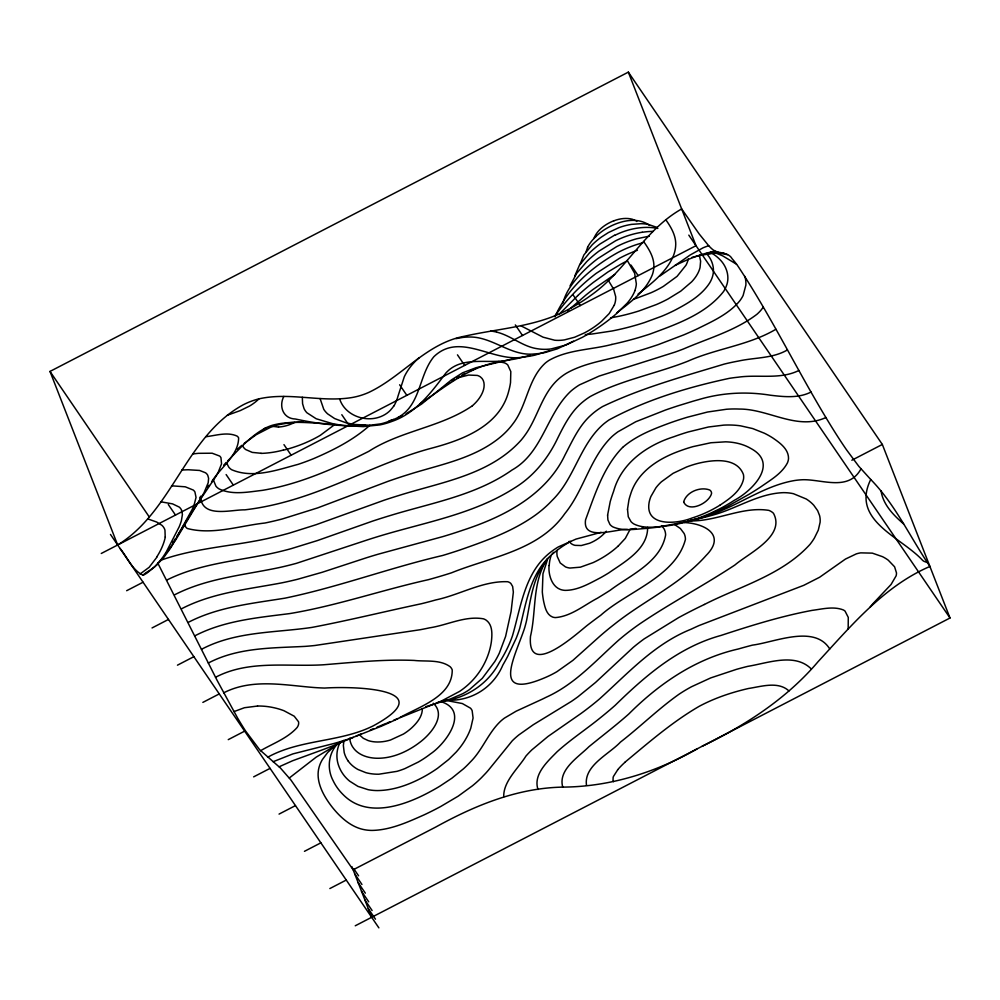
<?xml version="1.0" encoding="UTF-8"?>
<svg xmlns="http://www.w3.org/2000/svg" width="1000" height="1000" viewBox="0 0 1000 1000"><rect width="100%" height="100%" fill="white"/><g stroke="black" fill="none" stroke-linecap="round" stroke-linejoin="round"><path stroke-width="1.5" d="M200.688 498.062C203.113 518.2 231.275 509.6 244.812 509.85A198.325 134.5 -21.3 0 0 283.7 502.325C334.363 489.1 380.062 462.025 430.613 448.438C462.15 440.163 499.837 426.262 508.713 391.163A119.913 81.325 -21.3 0 0 510.525 382.625L510.812 371.575L507.775 364.938A15.6 10.575 -21.3 0 0 504.3 362.8L499.538 361.788M302.325 397.287L302.587 403.75L304.037 408.6A32.887 22.3 -21.3 0 0 306.925 412.775L316.2 418.762L332.163 423.537A148.963 101.025 -21.3 0 0 344.188 425.538L363.175 426.625L379.938 424.9A51.062 34.638 -21.3 0 0 391.875 421.438C415.925 413.2 431.238 392.525 445.812 373.113C462.013 354.95 488.713 364.688 509.762 359.862A103.537 70.213 -21.3 0 0 515.475 358.938L530.125 355.438M549 565.513L548.938 568.987A68.487 46.45 -21.3 0 0 549.763 575.262C551.087 581.062 554.312 587.125 560.175 589.362A17.15 11.625 -21.3 0 0 565.163 590.375C578 590.35 589.538 583.413 600.6 577.7A154.312 104.65 -21.3 0 0 608.888 572.825C624.925 561.6 647.812 549.263 647.65 527.35M557.038 550.312L556.888 552.362A37.675 25.55 -21.3 0 0 557.263 556.512L560.225 562.975L565.475 566.9A18.637 12.637 -21.3 0 0 569.975 568.05L580.4 567.175L593.025 562.65A72.5 49.162 -21.3 0 0 618.013 546.213M848.175 628.987L848.275 617.413L845.062 611.125A15.037 10.2 -21.3 0 0 843.312 609.925C833.337 606.062 822.325 609.075 812.125 610.375C781.125 616.175 750.938 625.612 721.012 635.438C678.8 646.975 645.575 675.525 615.1 705.4A340.138 230.662 -21.3 0 1 599.4 718.538C585.462 729.825 570.4 739.712 557.087 751.775C547.562 761.475 532.938 774.562 538.013 789.5M165.2 536.987L164.963 530.138A21.962 14.9 -21.3 0 0 161.962 525.363L156.725 522.062L147.887 518.925M344 740.438L343.363 745.475L344.2 752.525A56.425 38.263 -21.3 0 0 346.9 759.038L348.175 761.012M580.037 264.363L583.9 254.938L592.225 244.762A62.95 42.7 -21.3 0 1 601.413 237.05L608.413 232.562L618.913 227.65A45.8 31.062 -21.3 0 1 631.512 224.375L640.863 223.7A41.212 27.95 -21.3 0 1 648.263 224.412L657.212 227.488M586.1 251.737L587.638 247.275M574.688 276.2L579.475 265.113L589.362 253.075A77.925 52.85 -21.3 0 1 600.05 243.988L614.65 235.138M562.987 302.875C565.962 291.125 573.775 281.337 581.9 272.65A111.988 75.95 -21.3 0 1 597.812 258.587L616.562 246.675A71.862 48.725 -21.3 0 1 636.675 238.775L649.362 236.15M355.25 925.788L950 618L882.337 444.45L628.337 72.138L50 371.425L117.662 544.987C172.675 511.225 185.625 436.362 243.012 404.9A56.775 41.225 -34.3 0 1 259.25 398.787C289.85 391.987 321.1 402.575 351.85 397.562A58.225 42.275 -34.3 0 0 368.512 392.537C402.262 376.737 426.3 343.25 464.462 336.238C500.35 328.05 538.688 326.75 571.287 307.812A122.938 89.262 -34.3 0 0 591.175 295.15C625.625 270.975 644.562 229.762 681.675 208.95L699.225 234.013L708.612 245.625A122.4 13.913 62.6 0 0 713.213 249.95C719.125 254.125 728.062 251.525 732.262 258.913A69.85 7.938 62.6 0 1 738.037 266.25C773.325 319.513 800.588 377.6 834.587 431.662A141.75 16.113 62.6 0 0 846.538 449.837L858.775 466.287L870.725 479.487C850.512 520.75 900.75 536.55 922.712 560.462A36.55 24.787 -21.3 0 0 923.913 561.287L927.45 562.638L929.9 566.45C883.938 586.263 851.237 625.763 818.088 661.663C786.663 698.675 745.487 725.312 702.138 746.275M283.837 396.425C278.675 406.112 282.975 418.6 295.3 419C318.412 423.9 342.188 426.95 365.825 425.462M629.875 529.8L625.337 538.362L618.05 546.225M570.025 285.925L576.675 273.35L586.712 261.65A94.125 63.825 -21.3 0 1 598.925 251.15L615.562 240.812A62.4 42.312 -21.3 0 1 640 232.613L642.225 232.237M555.138 316.762L555.6 315.55M614.288 305.125L609.188 313.575L601.525 321.362A67.438 45.738 -21.3 0 1 584.438 332.9L574.7 337.212L564.462 339.888A32.513 22.05 -21.3 0 1 554.688 340.225L543.062 337.175L520.988 325.838M547.525 559.45L542.962 573.812L542.312 591.938A191.163 129.637 -21.3 0 0 543.112 598.35A172.625 117.062 -21.3 0 0 543.638 601.362C544.95 607.087 546.35 614.45 552.4 616.975A10.838 7.35 -21.3 0 0 555.487 617.587C571.188 616.287 584.025 605.237 597.513 598.162A604.738 410.112 -21.3 0 0 610.138 590.3C630.275 575.1 660.638 562.337 665.638 534.938A29.7 20.137 -21.3 0 0 664.15 528.987L661.825 525.638M556.112 314.337C568.612 287.325 592.263 266.725 617.913 252.5A81.938 55.562 -21.3 0 1 637.3 244.363L642.95 242.712M340.2 742.2C336.238 749.675 335.863 758.8 339.012 766.625A74.938 50.825 -21.3 0 0 341.938 772.45L343.15 774.262A69.3 47 -21.3 0 0 349.675 781.175L357.95 786.388L368.1 789.675A47.225 32.025 -21.3 0 0 377.425 790.575C394.338 790.425 410.588 784.175 425.188 776.05A106.175 72 -21.3 0 0 437.512 768.3L448.675 759.513L456.163 752.087A80.862 54.837 -21.3 0 0 464.925 740.413L466.675 737.375A85.1 57.713 -21.3 0 0 470.8 728.088L473.075 718.025L472.163 710.713A19.462 13.2 -21.3 0 0 470.487 708.162L462.35 703.55L447.337 700.662A107.713 73.05 -21.3 0 0 445.4 700.475M184.3 524.513L181.537 529.113M184.688 523.862L190.15 514.775M157.312 556.613L149.162 567.3L140.025 574.038M181.137 529.775L176.838 536.525M190.55 514.125L192.2 511.475M144.475 573.862L143.062 575.237C132.275 570.225 127.325 557.175 119.938 548.312M192.613 510.825L214.812 478.1A109.625 74.338 -21.3 0 0 218.137 472.463L221.537 463.888L220.963 457.713A12.912 8.762 -21.3 0 0 219.65 456.05L212.15 453.212L198.412 453.325A126.45 85.763 -21.3 0 0 194.662 453.725L192.838 453.938M547.612 558.587C531.938 581.613 536.562 610.425 530.487 636.337C527.125 678.3 574.438 635.75 586.838 625.688A390.625 264.9 -21.3 0 1 600.737 615.262C626.975 591.65 675.888 576.5 685.438 539.375A29.3 19.875 -21.3 0 0 684.125 533.488L680.387 528.525L674.85 524.725M174.438 540.013L175.263 538.85M860.962 468.9C848.838 491.325 823 479.562 803.525 479.712A55.3 37.5 -21.3 0 0 794.587 480.525C763.888 485.7 738.6 505.662 709.375 515.15A125.775 85.288 -21.3 0 1 694.987 519.487L689.2 520.875M336.85 744.575C328.212 754.425 326.987 769.15 333.075 780.588A104.8 71.075 -21.3 0 0 337.312 787.8A99.738 67.638 -21.3 0 0 342.925 794.412C366.7 818.863 404.012 805.812 429.775 791.912A142.35 96.538 -21.3 0 0 439.925 786.137L451.938 778.162L463.587 768.713A97.45 66.087 -21.3 0 0 470.262 762.087C482.625 749.95 488.212 732.638 500.988 720.9A39.513 26.8 -21.3 0 1 504.438 718.112L516.15 711.188L542.163 699.225A196.775 133.45 -21.3 0 0 546.175 697.25C574.5 684.488 595.4 661.038 618.088 640.662A200.25 135.8 -21.3 0 1 639.8 623.862C670.688 602.925 703.812 585.55 734.938 564.975C748.562 553.263 785.738 536.213 773.487 513.312A20.475 13.887 -21.3 0 0 768.888 510.387C741.7 505.975 715.512 522.325 688 520.837M763.325 307.188L760.837 310.35A37.688 25.562 -21.3 0 1 756.938 314.275C735.225 330.812 708.213 338.263 683.462 348.988A379.25 257.2 -21.3 0 1 675.125 352.075L599.2 376.05L579.525 384.85A48.875 33.15 -21.3 0 0 570.9 391.125C546.438 413.888 542.925 452.638 512 470.037C475.925 495.412 431.613 502.85 390.288 515.513A468.312 317.587 -21.3 0 0 372.362 521.188L317.35 540.588L291.137 548.675A259.988 176.312 -21.3 0 1 273.875 552.975C238.05 560.938 200.225 563.3 166.925 580M172.763 542.312L173.612 541.163M161.875 558.513L155.025 566.55L147.05 573.013A31.75 21.538 -21.3 0 1 143.325 575.163M554.325 316.5L562.8 305.637A204.762 138.863 -21.3 0 1 568.263 299.225L574.075 292.962A161.975 109.838 -21.3 0 1 596.175 273.375L619.5 258.275A93.562 63.45 -21.3 0 1 637.438 250.263M547.5 559.263C532.863 576.425 530.737 599.4 526.55 620.612A208.038 141.088 -21.3 0 1 524.475 628.45C515.25 656.375 489.613 701.725 546.05 677.212A72.05 48.863 -21.3 0 0 556.888 671.712L572.875 660.387L599.875 636.225A266.675 180.85 -21.3 0 1 604.525 632.238A247.25 167.675 -21.3 0 1 614.138 624.462C644.013 600.487 680.35 584.45 706.075 555.513C726.725 534.788 704.212 523.312 684.125 522.55M207.6 486.987L208.912 485.275M211.588 481.863C220.238 467.738 238.475 455.6 238.625 437.938A9.45 6.4 -21.3 0 0 237.087 436.1C227.35 431.65 216.1 435.513 206.025 436.688M617.75 769.7L613.462 776.438A15.875 10.762 -21.3 0 0 613.125 777.475L613.025 780.5A8.375 5.675 -21.3 0 0 613.562 781.688M166.525 552.737L175.738 539.875L204.013 492.825L208.188 482.788L208.612 478.338L207.75 475.288A14.55 9.862 -21.3 0 0 205.512 472.775L199.6 470.45L188.287 469.762A107.45 72.862 -21.3 0 0 185.888 469.837L181.863 470.05M606.362 531.188L604.487 533.3M223.688 465.2L226.275 462.4M558.925 314.5L577.788 295.55M227.562 461.025C239.6 448.862 251.025 435.25 266.575 427.5A32.113 21.775 -21.3 0 1 272.425 425.25C291.55 420.037 311.6 423.387 331.075 423.85M552.263 553.825L553.737 552.312M334.8 424.513L320.35 435.3A84.462 57.275 -21.3 0 1 308.837 441.312L305.338 442.863A99.625 67.562 -21.3 0 1 283.3 450.2M549.538 350.6L534.913 355.15A66.175 44.875 -21.3 0 1 523.75 356.962C493.75 363.125 460.262 331.238 433.888 356.688C417.163 376.95 421.525 410.513 391.125 420.363A37.125 25.175 -21.3 0 1 380.562 423.888L369.888 425.25C353.612 439.875 333.787 449.938 313.825 458.537A163.575 110.925 -21.3 0 1 298.175 464.338C277.137 469.95 252.875 478.837 231.612 469.7A23.188 15.725 -21.3 0 1 228.775 467.15L226.525 462.825M622.587 447.438C603.375 467.15 594.9 494.513 585.562 519.812C582.25 542.112 615.913 528.6 627.612 529.513M258.988 398.85L257.375 400.35A38.65 26.212 -21.3 0 1 249.438 406.112L240.225 410.613L227.325 415.238M156.962 564.712L163.762 557.487L169.913 549.025A167.638 113.688 -21.3 0 0 171.575 546.425L192.013 509.787A97.775 66.3 -21.3 0 0 194.037 505.213L196.038 497.425L194.938 492.013A15.562 10.562 -21.3 0 0 193.275 490.05L185.275 486.812L171.562 485.812M567.688 310.975L568.725 310.025M625.2 762.013C648.938 742.275 672.513 721.775 699.312 706.25C714.737 698.037 731.438 692.4 748.438 688.5C761.363 686.55 778.125 680.95 788.95 690.925M570.837 308.087L585.962 295.012A233.075 158.062 -21.3 0 1 592.812 289.625L614.712 274.513M237.338 449.175L241.788 445.363M622.688 447.35C636.287 435.613 653.325 429.038 669.987 422.912A242.037 164.137 -21.3 0 1 687.4 417.212L707.525 412.025L726.525 409.25A90.138 61.125 -21.3 0 1 739.463 409.062C768.5 408.875 797.275 430.838 825.913 417.525M336.325 744.412L327.675 752.487L322.35 759.625A42.4 28.75 -21.3 0 0 319.7 765.25C315.212 777.588 320.863 790.7 327.725 800.962A190.312 129.062 -21.3 0 0 335.138 810.675C342.925 819.6 352.825 827.712 364.825 829.775A39.65 26.888 -21.3 0 0 372.013 830.425C390.438 830.088 407.65 822.163 424.188 814.825A223.562 151.613 -21.3 0 0 440.688 806.513L458.137 796.2L472.463 785.775A106.188 72.013 -21.3 0 0 481.5 777.638L485.65 773.3A122.6 83.138 -21.3 0 0 488.562 770L512.263 740.8A77.463 52.538 -21.3 0 1 518.75 734.987L533.25 724.75L571.4 701.4A152.988 103.75 -21.3 0 0 577.975 696.75L595.513 682.475L633.25 647.387A158.85 107.725 -21.3 0 1 644.125 638.913L678.562 617.65A383.088 259.8 -21.3 0 1 704.425 604.462M472.438 405.75C441.087 427.275 400.962 430.588 368.762 451.35C334.925 468.338 299.812 484.175 262.188 490.387C248.113 491.975 232.475 495.288 219.125 488.938A21.587 14.638 -21.3 0 1 215.925 486.163L213.412 480M244.112 443.462L256.413 434.575L270.3 427.425A47.95 32.525 -21.3 0 1 279.375 424.55L289.762 422.725L303.387 421.812M638.05 294.1C651.587 283.45 666.363 272.325 673.337 256A53.513 36.288 -21.3 0 0 675.625 246.438C676.587 236.475 671.275 227.45 665.725 219.65M775.863 329.275C749 345.225 716.575 348.462 688.062 361.112C655.85 373.925 620.875 380.025 590.225 396.538A52.15 35.362 -21.3 0 0 583.3 401.512C571.388 410.975 564.325 424.775 557.712 438.137C548.175 458.25 533.763 476.225 514.612 487.938C473.7 514.188 425 522.3 379.237 536.188A429 290.925 -21.3 0 0 361.85 541.737L296.413 563.337A256.238 173.762 -21.3 0 1 280.25 567.35C244.688 575.05 207.362 577.888 174.513 594.85M617 312.688C630.538 302.038 645.8 291.238 652.375 274.65A45.338 30.75 -21.3 0 0 653.787 268.2C654.788 258.212 649.1 249.338 643.637 241.513M659.525 276.25L690.2 254.975L703.1 247.8A36.8 24.95 -21.3 0 1 708.725 245.75M447.35 384.075L449.762 382.512M719.925 505.213C729.562 498.762 740.713 491.225 743.512 479.225A25.512 17.3 -21.3 0 0 743.388 474.4C736.65 456.838 712.5 459.8 697.85 463.413A72.025 48.837 -21.3 0 0 686.562 467L673.125 473.312L661.4 481.8A43.562 29.537 -21.3 0 0 655.888 487.85L650.913 496.475A48.525 32.912 -21.3 0 0 649.062 502.775C645.062 527 677.05 524.012 691.75 518.125A83.987 56.962 -21.3 0 0 719.912 505.2M420.125 403.738C444.2 387.663 466.987 368.288 496.188 362.35M452.188 380.962L454.625 379.425M787.412 349.938C772.663 358.575 754.788 357.438 738.562 361.025A171 115.962 -21.3 0 0 724.287 364.075C683.2 376.525 641.25 387.95 602.5 406.6A54.275 36.812 -21.3 0 0 590.65 415.412C578.825 426.087 572.413 440.962 565.112 454.787C546.05 495.163 503.787 516.888 463.162 530.1A358.387 243.038 -21.3 0 1 442.837 536.6L378.363 554.15A386.812 262.325 -21.3 0 0 366.425 557.775L322.175 572.288L297.712 579.237A250.238 169.7 -21.3 0 1 281.8 582.85C247.887 589.312 212.613 592.625 181.5 608.812M457.1 377.925L459.6 376.45M406.087 413.75L421.525 404.1L451.4 379.95L462.575 372.812L476.2 367.675L513.362 358.688M343.7 740.537L316.2 757.125L289.312 777.987M462.137 375.012L464.7 373.625M573.488 341.2L557.337 348.837L544.875 352.575A49.85 33.812 -21.3 0 1 534.775 353.9C512.663 356.6 495.475 339.412 474.35 337.212A44.812 30.387 -21.3 0 0 462.788 337.425L455.988 338.625M798.888 370.475C780.025 379.862 758.25 374.25 738.15 377.2A124.562 84.475 -21.3 0 0 729.362 378.338C687.938 387.225 646.363 399.675 609.05 419.938A53.9 36.55 -21.3 0 0 603.475 424.137C579.738 444.7 574.6 478.575 552.15 500.387A96.45 65.412 -21.3 0 1 535.275 515.2C512.537 531.425 485.887 540.925 459.725 550.05A370.125 251 -21.3 0 1 442.587 555.5C389.55 567.863 338.325 587.125 285.012 598.15C252.213 603.475 218.175 606.812 188.238 622.388M260.55 750.713C272.925 743.5 287.362 738.388 297.125 727.513A11.387 7.725 -21.3 0 0 298.512 721.737L294.225 716.213L284.025 710.75A81.425 55.213 -21.3 0 0 272.262 707.375A65.938 44.713 -21.3 0 0 257.538 706.012M101.263 553.475L696 245.7L628.337 72.138M126.65 590.712L143.062 582.225M152.05 627.938L168.463 619.45M177.45 665.175L193.863 656.688M202.85 702.4L219.262 693.913M228.25 739.638L244.662 731.137M851.825 460.238L882.337 444.45M253.65 776.862L270.062 768.375M279.05 814.1L295.462 805.6M304.45 851.325L320.863 842.837M329.85 888.562L346.262 880.062M696.975 748.95C656.062 772.3 610.288 786.762 562.925 787.113C517.525 787.913 474.938 805.413 435.763 827.05L353.15 869.8L290.95 780.062L280.413 768L259.725 749.825L245.588 731.025A65.862 7.488 62.6 0 1 237.65 718.138L217.037 680.238L157.688 562.888M194.862 635.825C224.15 620.6 257.525 617.7 289.725 613.587C336.65 605.775 381.8 590.062 428.2 579.725A366.4 248.475 -21.3 0 0 451.55 572.8C490.6 556.962 538.975 550.725 564.763 513.688C584.025 490.213 589.825 458.125 611.775 436.75A53.463 36.263 -21.3 0 1 618.013 431.75L635.788 421.737L665.525 410.012A396.912 269.163 -21.3 0 1 677.975 405.825L693.487 401.075A243.225 164.95 -21.3 0 1 698.538 399.663C721.787 392.663 746.4 391.35 770.325 395.213C783.812 396.812 798.487 398.462 811.05 392.025M215.538 677.288C248.9 659.712 287.362 666.988 323.4 664.788C353.562 662.35 383.787 659.188 414.1 660.425C425.975 661.762 439.925 659.262 450.138 666.712A18.1 12.275 -21.3 0 1 452.225 669.912C452.575 697.175 417.512 707.163 398.1 718.575A436.188 295.8 -21.3 0 1 381.4 726.188L351.075 738.175A200.8 136.175 -21.3 0 1 333.688 743.55L292.913 753.888L273.137 761.712M267.575 757.288C297.5 740.662 332.962 742.05 364.35 729.8A88.875 60.275 -21.3 0 0 373.25 725.85C442.337 688.4 354.175 686.112 324.613 688.062A255.4 173.2 -21.3 0 1 314.738 687.562C284.525 685.238 251.975 678.2 223.625 692.862M279.125 766.787L292.6 760.75L323.162 749.562A407.65 276.45 -21.3 0 0 334.188 745.275L353.288 737.35M208.337 663.025C238.038 647.375 272.362 648.088 304.95 646.388A220.287 149.4 -21.3 0 0 314.925 645.487L420.037 629.75A214.525 145.475 -21.3 0 0 429.513 627.85C447.375 625.163 465.075 615.588 483.387 618.812A16.65 11.287 -21.3 0 1 486.037 620.075C492.713 624.75 492.212 634.138 491.425 641.3A108.45 73.537 -21.3 0 1 487.75 655.812C483.55 667.15 476.488 677.4 467.4 685.375A60.35 40.925 -21.3 0 1 459.6 691.4L440.525 701.488L400.037 717.663M233.888 711.637L244.412 707.725L257.512 706.05M201.525 649.3C235.562 631.213 274.85 632.888 311.925 627.413C348.562 620.45 384.8 611.512 421.275 603.763A296.375 200.987 -21.3 0 0 435.975 599.888C459.963 594.8 482.8 580.712 507.725 581.725A11.025 7.475 -21.3 0 1 510.9 583.525L512.65 586.5L513.35 592.112L511.087 611.5L505.613 636.4L499.35 653.088A121.213 82.2 -21.3 0 1 494.8 661.55L482.3 678.337L469.45 689.587A49.775 33.75 -21.3 0 1 462.675 693.713L450.163 699.087L425.688 706.725M675.05 265.425L685.275 260.712A113.387 76.888 -21.3 0 1 706 253.275L714.887 251.062M704.425 604.45C740.387 586.112 782.15 575.062 810.05 544.312A67.65 45.875 -21.3 0 0 814.375 538.088L818.3 530.112L820.113 522.275A41.938 28.45 -21.3 0 0 819.587 515.6L817.663 510.688L813.775 505.25A65.163 44.188 -21.3 0 0 806.237 498.988L793.438 493.7A43.05 29.188 -21.3 0 0 783.612 492.65C757.938 493.438 736.075 509.125 711.7 515.388A125.688 85.237 -21.3 0 1 699.9 518.413L691.012 520.15M263.65 428.938L266.4 427.675M469.963 371.012L475.35 368.625M397.762 417.75L401.975 415.825M361.438 733.863L356.012 736.188M370.262 730.075L373.625 728.637M376.962 727.225L385.838 723.487M386.95 723.025L390.337 721.625M393.762 720.212L397.962 718.512M161.525 559.975C197.25 547.375 235.738 546.125 272.425 537.425A254.688 172.725 -21.3 0 0 289.738 533.025L316 524.75L384.338 500.138A463.713 314.475 -21.3 0 1 398.413 495.637C441.05 482.137 489.738 475.2 521.163 440.1A78.675 53.35 -21.3 0 0 524.75 435.5C538.263 417.175 541.95 392.25 560.375 377.5A42.088 28.537 -21.3 0 1 566.413 373.25C585.825 362.113 608.65 360.025 629.7 353.4A354.125 240.15 -21.3 0 0 658.35 344.575L683.65 334.925A273.025 185.15 -21.3 0 0 697.4 328.8C712.425 321.35 728.562 314.212 739.575 301.1A37.2 25.225 -21.3 0 0 743.125 295.462L745.888 285.075A51.288 34.787 -21.3 0 0 744.862 276.425M613.95 220.688C606.025 223.875 598.188 229.175 594.462 237.113A18.663 12.65 -21.3 0 0 593.975 238.475M389.062 421.012L393.462 419.475M456.763 378.038L468.625 375.05L477.287 375.425A14.562 9.875 -21.3 0 1 480.45 376.938C485.062 380.3 484.738 386.912 482.825 391.7A38.125 25.85 -21.3 0 1 472.4 405.737M497.6 361.912L499.012 361.488M601.1 532.35L576.013 539.087L558.387 546.888A48.113 32.625 -21.3 0 0 552.15 551.038C524.862 570.825 521.2 605.913 512.475 635.788A161.112 109.262 -21.3 0 1 506.138 650.638A177.125 120.125 -21.3 0 1 499.25 662.725C487.587 684.55 465.65 698.612 441.3 701.413M611.875 344.45C591.062 349.9 568.237 349.487 549.125 360.3A27.35 18.55 -21.3 0 0 545.312 363.075C527.663 379.188 527.15 405.662 512.75 424.038A68.3 46.325 -21.3 0 1 496.025 440.462C471.062 458.913 439.975 464.812 410.925 473.8A410.662 278.488 -21.3 0 0 388.175 481.275L317.562 507.925L282.438 518.925A236.15 160.15 -21.3 0 1 264.913 523.025C239.65 525.788 212.525 535.175 187.338 528.5A10.662 7.225 -21.3 0 1 185.487 526.6L184.688 523.1M438.288 702.038L440.55 701.562M610.562 317.887L618.675 316.337A151.562 102.788 -21.3 0 0 639.113 310.912L656.325 304.575A99.8 67.675 -21.3 0 0 668.1 298.925L680.75 291.15L691.625 281.863A42.562 28.863 -21.3 0 0 696.3 275.988L697.562 273.85A36.913 25.038 -21.3 0 0 700.062 267.462L700.625 261.2L699.362 255.312M718.288 252.338L700.8 255.325A117.5 79.688 -21.3 0 0 696.438 256.275A109.338 74.15 -21.3 0 0 692.025 257.362M630.037 529.212L636.075 528.45M642.113 527.7L643.312 527.55M446 700.125C470.75 701.787 493.188 687.913 502.837 665.088A335.65 227.625 -21.3 0 0 507.738 656.225L516.188 638.275A186.988 126.8 -21.3 0 0 519.775 628.138C526.638 600.837 530.763 570.125 555.075 551.975A70.138 47.562 -21.3 0 1 570.75 541.375M721.038 252.65L704.737 253.787M278.512 427.075L272.675 426.325M369.888 425.25L354.725 424.475A84.887 57.562 -21.3 0 1 345.288 422.537L334.663 418.575L327.663 413.888A44.125 29.925 -21.3 0 1 323.775 409.35L320.062 398.537M261 453.275L252.262 452.4L245.75 449.575A19.95 13.525 -21.3 0 1 242.875 446.312L242.488 445.538M723.838 253.038L710.362 252.55M160.8 501.8L172.525 503.862L179.2 507.062A17.688 12 -21.3 0 1 181.45 509.913L182.413 514.487L181.412 520.612A88.413 59.962 -21.3 0 1 179.163 526.862L166.388 551.712A114.588 77.7 -21.3 0 1 161.887 558.513M727.487 254.65L715.562 252.537M496.675 332.113C511.112 335.613 522.6 346.7 537.525 348.762A40.362 27.375 -21.3 0 0 551.087 348.938L565.775 345.087L582.35 337.337A151.438 102.7 -21.3 0 0 616.038 314.037L627.05 303.3A50.225 34.062 -21.3 0 0 634.987 290.613M441.163 701.7C470.275 711.087 445.387 743.95 430.55 753.863A82.025 55.625 -21.3 0 1 418.375 762.013L404.862 768.625A58.812 39.875 -21.3 0 1 396.938 771.35L378.85 774.212A44.75 30.35 -21.3 0 1 365.875 772.663L358.038 769.525A51.863 35.175 -21.3 0 1 348.175 761.012M635.275 220.475L632.275 219.225A23.925 16.225 -21.3 0 0 613.987 220.787M710.3 252.262L714.488 254.913A69.35 47.025 -21.3 0 1 719.525 259.175C726.65 265.975 730.175 276.938 726.25 286.288A36.737 24.913 -21.3 0 1 723.538 291.55C705.575 314.312 676.413 324.25 650.088 334.025A261.837 177.575 -21.3 0 1 611.875 344.425M433.263 703.225C447 715.763 430.112 734.875 419.225 742.75A62.663 42.5 -21.3 0 1 411.763 747.837C401.112 754.325 388.8 758.625 376.225 758.238A39.438 26.75 -21.3 0 1 353.975 748.75L352.463 746.637A42.65 28.925 -21.3 0 1 349.688 738.125M736.562 264.25L722.7 255.875A131.812 89.388 -21.3 0 0 714.425 252.625M903.575 523.913C893.5 515.112 883.138 504.787 881.062 490.938M649.638 225.413C636.3 215.75 617.4 221.513 604.7 229.525A47.362 32.113 -21.3 0 0 595.788 236.575M870.725 479.487C894.425 503.6 908.938 534.688 927.425 562.612M359.45 734.825L363.3 738.288L368.038 740.525A30.688 20.812 -21.3 0 0 375.637 741.938L377.675 742A32.225 21.85 -21.3 0 0 390.438 740.037L403.45 734.05A44.513 30.188 -21.3 0 0 411.775 727.788C417.113 722.775 422.5 716.287 422.337 708.55M688.8 235.125L950 618M630.962 265.062L638.175 275.625M573.125 294.988L580.337 305.55M515.3 324.913L522.5 335.487M457.463 354.85L464.675 365.412M399.625 384.775L406.838 395.337M341.8 414.712L349 425.275M283.962 444.637L291.163 455.2M226.125 474.562L233.337 485.125M168.287 504.5L175.5 515.062M50 371.425L149.312 517M353.762 868.75L358.575 875.8M354.75 873.913L361.95 884.475M358.125 882.588L365.337 893.15M361.512 891.263L368.725 901.825M364.9 899.938L372.1 910.512M368.275 908.625L375.487 919.188M110.463 534.425L378.875 927.862M627.238 260.425L634.65 273.263L636.35 283.837A41.238 27.963 -21.3 0 1 634.875 290.613M608.45 280.575L613.6 289.088L615.675 296.6A33.612 22.788 -21.3 0 1 614.312 305.125M569.2 541.275L570.913 543.362A13.675 9.275 -21.3 0 0 575.075 545.35L581.287 545.538L589.612 543.25A32.638 22.138 -21.3 0 0 604.425 533.275M811.263 668.938C794.812 652.463 767.75 663.125 747.8 666.35A243.487 165.125 -21.3 0 0 736.338 669.388L710.713 677.913L691.562 686.712A106.037 71.912 -21.3 0 0 678.888 694.325C658.35 708.9 640.35 726.688 620.45 742.1C608.837 754.45 583.675 765.562 586.487 785.263M503.738 796.8C503.2 781.438 518.3 768.375 525.925 756.075A96.788 65.638 -21.3 0 1 531.9 749.825L548.062 736.413L580.775 713.65A241.725 163.925 -21.3 0 0 599.375 699.05C627.987 673.337 654.4 643.863 691.05 629.225A232.025 157.35 -21.3 0 1 699.075 625.538L803.8 585.312L819.6 577.263L845.475 559.05L856.338 553.875A22.75 15.425 -21.3 0 1 860.713 552.863L872.337 553.138L882.537 556.688A60.7 41.163 -21.3 0 1 888.263 560.2L894.587 566.788L896.488 572.9A19.625 13.312 -21.3 0 1 896.112 575.85L891.062 584.475L872.925 603.7A101.888 69.1 -21.3 0 0 870.025 607.25M562.75 787.125C557.825 769.737 578.3 757.288 588.825 746.8C602.137 735.925 615.812 725.475 628.7 714.087C659.175 683.575 695.588 658.688 738.225 649.013A388.288 263.312 -21.3 0 1 752.525 645.113C774.513 642.35 814.5 624.237 829.75 648.95M339.625 398.837C344.062 413.113 360.112 420.625 374.275 418.387A20.362 13.812 -21.3 0 0 390.325 410.325L392.537 407.7A31 21.025 -21.3 0 0 393.688 406.05M351.925 866.675L371.662 917.3M549.237 565.475A63.025 42.737 -21.3 0 1 551.138 555.45M706.375 253.475A59.05 40.05 -21.3 0 1 707.837 255.162C712.55 260.863 714.7 268.75 712.688 275.963A37.262 25.263 -21.3 0 1 709.65 282.962C701.35 295.775 687.55 303.525 674.362 310.462A127.287 86.325 -21.3 0 1 661.75 316.225L644.638 322.5A192.288 130.4 -21.3 0 1 611.888 331.012L591.888 334.025A139.15 94.375 -21.3 0 1 585.275 334.588M642.225 232.3A55.287 37.5 -21.3 0 1 653.225 231.388M688.325 258.7A35.5 24.075 -21.3 0 1 685.987 265.225L677.075 276.363L663.363 286.388A79.338 53.8 -21.3 0 1 650.812 292.838L636.362 298.312A120.725 81.875 -21.3 0 1 633.438 299.237M283.275 450.075A72.038 48.85 -21.3 0 1 260.95 453.4M614.8 235.362A51.4 34.85 -21.3 0 1 657.825 228.425M294.45 422.463A26.662 18.088 -21.3 0 1 278.525 427.013M587.575 247.275A39.762 26.962 -21.3 0 1 595.862 236.612M636.325 221.125A15.525 10.525 -21.3 0 1 636.788 221.5M617.7 769.675A79.237 53.738 -21.3 0 1 625.237 762.038M165.325 536.975A81.762 55.45 -21.3 0 1 157.012 556.55M490.75 331.05A47.638 32.312 -21.3 0 1 496.675 332.113M156.912 564.688A43.075 29.213 -21.3 0 1 145.387 573.013M393.875 406.075A59.15 40.113 -21.3 0 0 398.075 395.925L404.275 376.825A60.788 41.225 -21.3 0 1 419.15 357.675M199.587 497.975A268.938 182.387 -21.3 0 1 200.875 496.125M577.788 295.55A196.85 133.5 -21.3 0 1 593.375 282.375L607.938 271.975L621.025 264.113A107.55 72.938 -21.3 0 1 626.975 261.025M607.6 515.1L607.913 519.95L609.913 524.4A17.988 12.2 -21.3 0 0 612.987 526.938C623.525 531.487 635.4 529.05 646.462 528.425A325.262 220.575 -21.3 0 0 657.275 527.212L690.325 521.013A123.825 83.975 -21.3 0 0 707.375 515.45L726.475 506.962L749.6 493.975A309.988 210.225 -21.3 0 0 761.087 486.675C770.675 479.913 781.725 473.675 787.387 462.975A21.45 14.55 -21.3 0 0 788.525 458.363C788.525 448.913 779.737 442.725 772.725 437.912A123.925 84.038 -21.3 0 0 764.412 433.237L752.663 428.562L740.5 425.825A76.175 51.65 -21.3 0 0 723.713 425.125L708.438 427L688.112 431.987A167.275 113.438 -21.3 0 0 673.737 436.775C647.075 445.238 621.462 462.912 613.663 491.15A235.325 159.588 -21.3 0 0 610.962 499.15A213.713 144.938 -21.3 0 0 610.225 501.625L607.6 515.1M683.65 501.95C688.688 513.188 708.988 503.263 711.55 493.537A7.9 5.362 -21.3 0 0 709.638 489.975C700.238 486.413 686.438 491.912 683.65 501.95M627.5 509.275L628.275 516.788L631.013 521.663A22.237 15.075 -21.3 0 0 634.212 524.15C644.725 529.113 656.912 526.875 668.012 525.737A111.838 75.838 -21.3 0 0 710.788 513.1L718.913 509.212A126.275 85.638 -21.3 0 0 734.388 500.275C752.312 490.8 779.25 463.638 750.812 448.45A60.7 41.163 -21.3 0 0 741.925 444.5A59.062 40.05 -21.3 0 0 725.625 441.825L710.9 442.75L693 446.625A115 77.987 -21.3 0 0 681.162 450.438C659.625 457.9 637.375 471.475 630.5 494.575A103.637 70.275 -21.3 0 0 628.9 500.1L627.5 509.275"/></g></svg>
